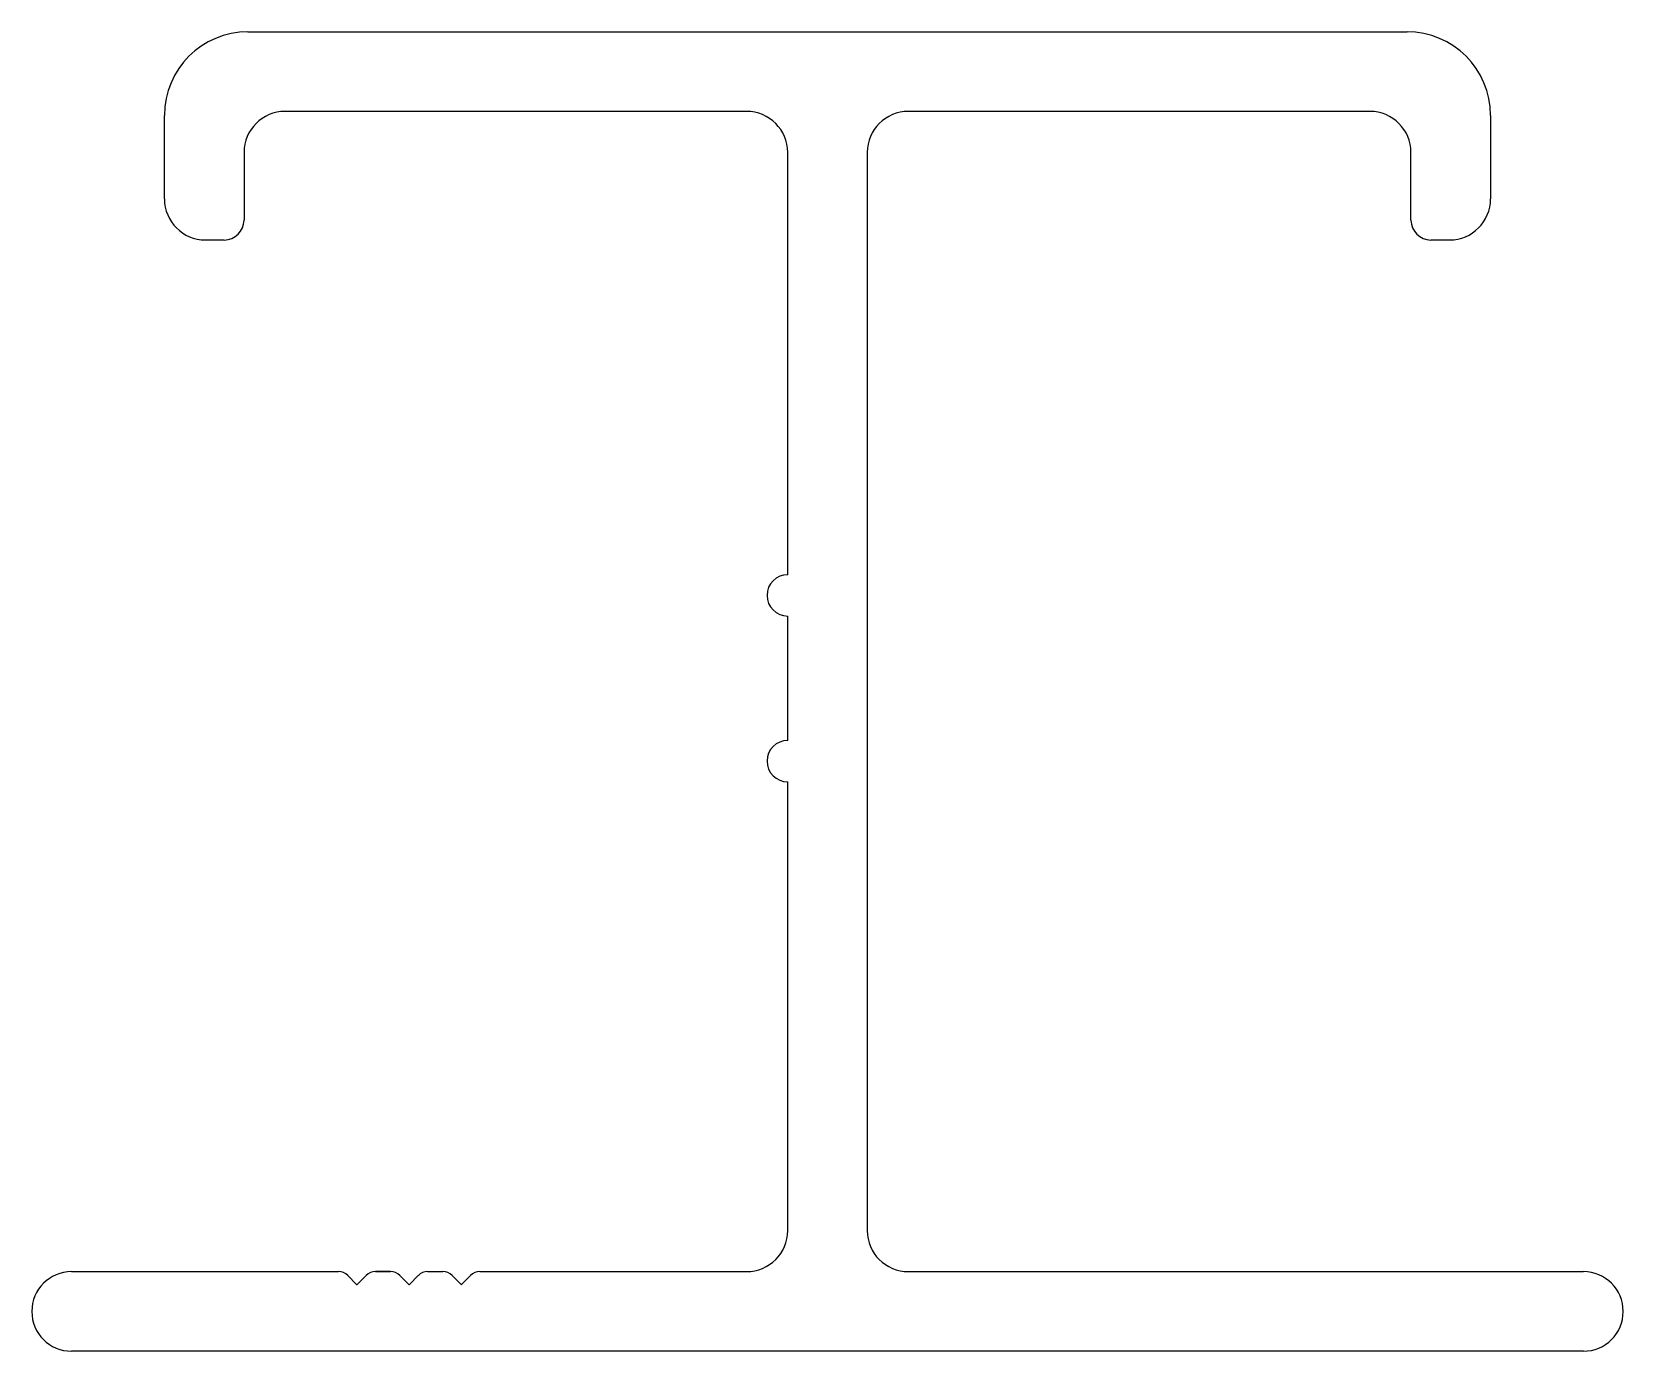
# Model space of a CAD drawing. Extents: x -15 to 15.5, y 0.8 to 26.1.
import ezdxf

# ---------------------------------------------------------------- set-up
doc = ezdxf.new("R2010")
doc.units = 0
doc.layers.get('0').update_dxf_attribs({"linetype": 'CONTINUOUS'})

msp = doc.modelspace()

# ---------------------------------------------------------------- linework, layer by layer
at = {"color": 7}
for p, q in [((-10.813, 26.061), (11.387, 26.061)), ((-12.413, 22.861), (-12.413, 24.461)), ((-1.262, 24.537), (-10.102, 24.537)), ((10.676, 24.537), (1.836, 24.537)), ((12.987, 24.461), (12.987, 22.861)), ((-10.889, 23.75), (-10.889, 22.454)), ((-0.475, 15.662), (-0.475, 23.75)), ((1.049, 23.75), (1.049, 3.099)), ((11.463, 22.454), (11.463, 23.75)), ((-11.27, 22.073), (-11.626, 22.073)), ((11.844, 22.073), (11.844, 22.073)), ((12.2, 22.073), (11.844, 22.073)), ((-0.475, 12.487), (-0.475, 14.87)), ((-0.475, 3.099), (-0.475, 11.695)), ((-14.191, 2.312), (-9.08, 2.312)), ((-9.08, 2.312), (-9.08, 2.312)), ((-9.08, 2.312), (-9.08, 2.312)), ((-9.08, 2.312), (-9.08, 2.312)), ((-9.08, 2.312), (-9.08, 2.312)), ((-9.08, 2.312), (-9.08, 2.312)), ((-9.08, 2.312), (-9.08, 2.312)), ((-8.903, 2.239), (-8.732, 2.068)), ((-8.721, 2.068), (-8.55, 2.239)), ((-8.373, 2.312), (-8.08, 2.312)), ((-8.08, 2.312), (-8.373, 2.312)), ((-8.373, 2.312), (-8.08, 2.312)), ((-8.08, 2.312), (-8.373, 2.312)), ((-8.373, 2.312), (-8.08, 2.312)), ((-7.903, 2.239), (-7.732, 2.068)), ((-7.721, 2.068), (-7.55, 2.239)), ((-7.373, 2.312), (-7.08, 2.312)), ((-6.904, 2.239), (-6.732, 2.068)), ((-6.721, 2.068), (-6.55, 2.239)), ((-6.373, 2.312), (-1.262, 2.312)), ((-6.373, 2.312), (-6.373, 2.312)), ((-6.373, 2.312), (-6.373, 2.312)), ((-6.373, 2.312), (-6.373, 2.312)), ((-6.373, 2.312), (-6.373, 2.312)), ((1.836, 2.312), (14.765, 2.312)), ((-14.953, 1.55), (-14.953, 1.55)), ((15.527, 1.55), (15.527, 1.55)), ((14.765, 0.788), (-14.191, 0.788))]:
    msp.add_line(p, q, dxfattribs=at)
for centre, radius, start, end in [((-10.813, 24.461), 1.6, 90, 180), ((11.387, 24.461), 1.6, 0, 90), ((-10.102, 23.75), 0.787, 90, 180), ((-1.262, 23.75), 0.787, 360, 90), ((1.836, 23.75), 0.787, 90, 180), ((10.676, 23.75), 0.787, 360, 90), ((-11.626, 22.861), 0.787, 180, 270), ((12.2, 22.861), 0.787, 270, 360), ((-11.27, 22.454), 0.381, 270, 360), ((11.844, 22.454), 0.381, 180, 270), ((-0.475, 15.266), 0.396, 90, 270), ((-0.475, 12.091), 0.396, 90, 270), ((-1.262, 3.099), 0.787, 270, 360), ((1.836, 3.099), 0.787, 180, 270), ((-14.191, 1.55), 0.762, 90, 180), ((-9.08, 2.062), 0.25, 45, 90), ((-8.373, 2.062), 0.25, 90, 135), ((-8.08, 2.062), 0.25, 45, 90), ((-7.373, 2.062), 0.25, 90, 135), ((-7.08, 2.062), 0.25, 45, 90), ((-6.373, 2.062), 0.25, 90, 135), ((14.765, 1.55), 0.762, 0, 90), ((-8.727, 2.073), 0.008, 225, 315), ((-7.727, 2.073), 0.008, 225, 315), ((-6.727, 2.073), 0.008, 225, 315), ((-14.191, 1.55), 0.762, 180, 270), ((14.765, 1.55), 0.762, 270, 0)]:
    msp.add_arc(centre, radius, start, end, dxfattribs=at)

doc.saveas('drawing.dxf')
